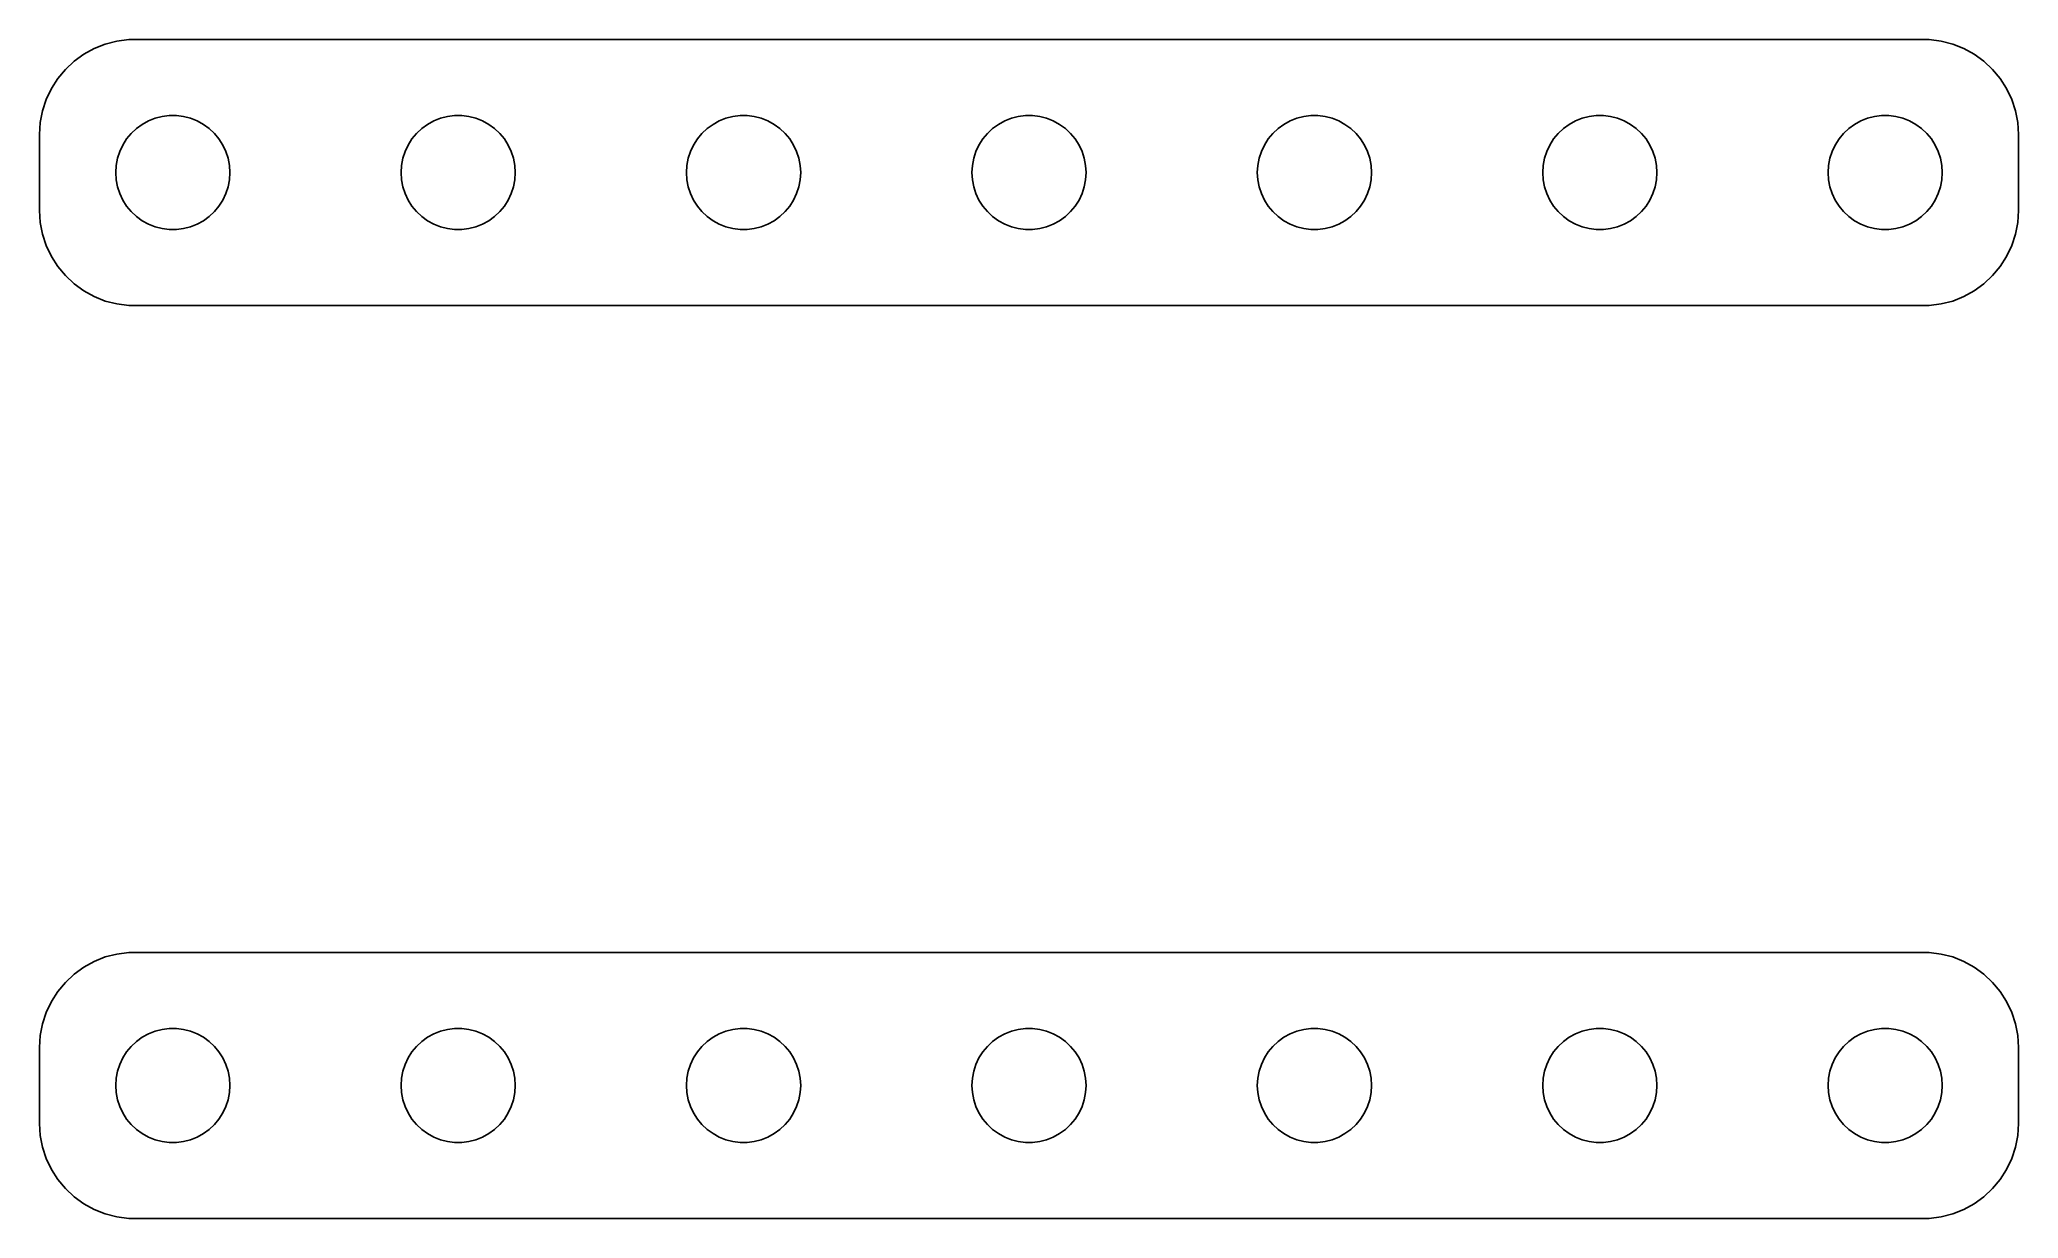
# Model space of a CAD drawing. Header units: metres. Extents: x -26 to 26, y 44.5 to 75.5.
import ezdxf

# ---------------------------------------------------------------- set-up
doc = ezdxf.new("R2010")
doc.units = ezdxf.units.M

msp = doc.modelspace()

# ---------------------------------------------------------------- linework, layer by layer
for p, q in [((-23.9684, 75.4557), (-24.2725, 75.3776)), ((-23.657, 75.4951), (-23.9684, 75.4557)), ((23.657, 75.4951), (-23.657, 75.4951)), ((23.9684, 75.4557), (23.657, 75.4951)), ((24.2725, 75.3776), (23.9684, 75.4557)), ((-25.0936, 74.9263), (-25.3224, 74.7114)), ((-24.8396, 75.1108), (-25.0936, 74.9263)), ((-24.5644, 75.2621), (-24.8396, 75.1108)), ((-24.2725, 75.3776), (-24.5644, 75.2621)), ((24.5644, 75.2621), (24.2725, 75.3776)), ((24.8396, 75.1108), (24.5644, 75.2621)), ((25.0936, 74.9263), (24.8396, 75.1108)), ((25.3224, 74.7114), (25.0936, 74.9263)), ((-25.5225, 74.4695), (-25.6908, 74.2044)), ((-25.3224, 74.7114), (-25.5225, 74.4695)), ((25.5225, 74.4695), (25.3224, 74.7114)), ((25.6908, 74.2044), (25.5225, 74.4695)), ((-25.8244, 73.9203), (-25.9214, 73.6217)), ((-25.6908, 74.2044), (-25.8244, 73.9203)), ((25.8244, 73.9203), (25.6908, 74.2044)), ((25.9214, 73.6217), (25.8244, 73.9203)), ((-25.9214, 73.6217), (-25.9803, 73.3133)), ((-23.3037, 73.2665), (-23.1387, 73.3572)), ((-23.1387, 73.3572), (-22.9635, 73.4266)), ((-22.9635, 73.4266), (-22.7811, 73.4734)), ((-22.7811, 73.4734), (-22.5942, 73.497)), ((-22.5942, 73.497), (-22.4058, 73.497)), ((-22.4058, 73.497), (-22.2189, 73.4734)), ((-22.2189, 73.4734), (-22.0365, 73.4266)), ((-22.0365, 73.4266), (-21.8613, 73.3572)), ((-21.8613, 73.3572), (-21.6963, 73.2665)), ((-15.8037, 73.2665), (-15.6387, 73.3572)), ((-15.6387, 73.3572), (-15.4635, 73.4266)), ((-15.4635, 73.4266), (-15.2811, 73.4734)), ((-15.2811, 73.4734), (-15.0942, 73.497)), ((-15.0942, 73.497), (-14.9058, 73.497)), ((-14.9058, 73.497), (-14.7189, 73.4734)), ((-14.7189, 73.4734), (-14.5365, 73.4266)), ((-14.5365, 73.4266), (-14.3613, 73.3572)), ((-14.3613, 73.3572), (-14.1963, 73.2665)), ((-8.30373, 73.2665), (-8.13866, 73.3572)), ((-8.13866, 73.3572), (-7.96352, 73.4266)), ((-7.96352, 73.4266), (-7.78107, 73.4734)), ((-7.78107, 73.4734), (-7.59418, 73.497)), ((-7.59418, 73.497), (-7.40581, 73.497)), ((-7.40581, 73.497), (-7.21892, 73.4734)), ((-7.21892, 73.4734), (-7.03647, 73.4266)), ((-7.03647, 73.4266), (-6.86133, 73.3572)), ((-6.86133, 73.3572), (-6.69626, 73.2665)), ((-0.803726, 73.2665), (-0.638657, 73.3572)), ((-0.638657, 73.3572), (-0.463516, 73.4266)), ((-0.463516, 73.4266), (-0.281067, 73.4734)), ((-0.281067, 73.4734), (-0.094177, 73.497)), ((-0.094177, 73.497), (0.094177, 73.497)), ((0.094177, 73.497), (0.281067, 73.4734)), ((0.281067, 73.4734), (0.463516, 73.4266)), ((0.463516, 73.4266), (0.638657, 73.3572)), ((0.638657, 73.3572), (0.803726, 73.2665)), ((6.69626, 73.2665), (6.86133, 73.3572)), ((6.86133, 73.3572), (7.03647, 73.4266)), ((7.03647, 73.4266), (7.21892, 73.4734)), ((7.21892, 73.4734), (7.40581, 73.497)), ((7.40581, 73.497), (7.59418, 73.497)), ((7.59418, 73.497), (7.78107, 73.4734)), ((7.78107, 73.4734), (7.96352, 73.4266)), ((7.96352, 73.4266), (8.13866, 73.3572)), ((8.13866, 73.3572), (8.30373, 73.2665)), ((14.1963, 73.2665), (14.3613, 73.3572)), ((14.3613, 73.3572), (14.5365, 73.4266)), ((14.5365, 73.4266), (14.7189, 73.4734)), ((14.7189, 73.4734), (14.9058, 73.497)), ((14.9058, 73.497), (15.0942, 73.497)), ((15.0942, 73.497), (15.2811, 73.4734)), ((15.2811, 73.4734), (15.4635, 73.4266)), ((15.4635, 73.4266), (15.6387, 73.3572)), ((15.6387, 73.3572), (15.8037, 73.2665)), ((21.6963, 73.2665), (21.8613, 73.3572)), ((21.8613, 73.3572), (22.0365, 73.4266)), ((22.0365, 73.4266), (22.2189, 73.4734)), ((22.2189, 73.4734), (22.4058, 73.497)), ((22.4058, 73.497), (22.5942, 73.497)), ((22.5942, 73.497), (22.7811, 73.4734)), ((22.7811, 73.4734), (22.9635, 73.4266)), ((22.9635, 73.4266), (23.1387, 73.3572)), ((23.1387, 73.3572), (23.3037, 73.2665)), ((25.9803, 73.3133), (25.9214, 73.6217)), ((-25.9803, 73.3133), (-26, 73)), ((-26, 73), (-26, 71)), ((-23.8145, 72.7226), (-23.7135, 72.8817)), ((-23.7135, 72.8817), (-23.5934, 73.0268)), ((-23.5934, 73.0268), (-23.4561, 73.1558)), ((-23.4561, 73.1558), (-23.3037, 73.2665)), ((-21.6963, 73.2665), (-21.5439, 73.1558)), ((-21.5439, 73.1558), (-21.4065, 73.0268)), ((-21.4065, 73.0268), (-21.2865, 72.8817)), ((-21.2865, 72.8817), (-21.1855, 72.7226)), ((-16.3145, 72.7226), (-16.2135, 72.8817)), ((-16.2135, 72.8817), (-16.0934, 73.0268)), ((-16.0934, 73.0268), (-15.9561, 73.1558)), ((-15.9561, 73.1558), (-15.8037, 73.2665)), ((-14.1963, 73.2665), (-14.0439, 73.1558)), ((-14.0439, 73.1558), (-13.9065, 73.0268)), ((-13.9065, 73.0268), (-13.7865, 72.8817)), ((-13.7865, 72.8817), (-13.6855, 72.7226)), ((-8.81445, 72.7226), (-8.71352, 72.8817)), ((-8.71352, 72.8817), (-8.59344, 73.0268)), ((-8.59344, 73.0268), (-8.45613, 73.1558)), ((-8.45613, 73.1558), (-8.30373, 73.2665)), ((-6.69626, 73.2665), (-6.54385, 73.1558)), ((-6.54385, 73.1558), (-6.40654, 73.0268)), ((-6.40654, 73.0268), (-6.28647, 72.8817)), ((-6.28647, 72.8817), (-6.18553, 72.7226)), ((-1.31445, 72.7226), (-1.21352, 72.8817)), ((-1.21352, 72.8817), (-1.09344, 73.0268)), ((-1.09344, 73.0268), (-0.956131, 73.1558)), ((-0.956131, 73.1558), (-0.803726, 73.2665)), ((0.803726, 73.2665), (0.956131, 73.1558)), ((0.956131, 73.1558), (1.09344, 73.0268)), ((1.09344, 73.0268), (1.21352, 72.8817)), ((1.21352, 72.8817), (1.31445, 72.7226)), ((6.18553, 72.7226), (6.28647, 72.8817)), ((6.28647, 72.8817), (6.40654, 73.0268)), ((6.40654, 73.0268), (6.54385, 73.1558)), ((6.54385, 73.1558), (6.69626, 73.2665)), ((8.30373, 73.2665), (8.45613, 73.1558)), ((8.45613, 73.1558), (8.59344, 73.0268)), ((8.59344, 73.0268), (8.71352, 72.8817)), ((8.71352, 72.8817), (8.81445, 72.7226)), ((13.6855, 72.7226), (13.7865, 72.8817)), ((13.7865, 72.8817), (13.9065, 73.0268)), ((13.9065, 73.0268), (14.0439, 73.1558)), ((14.0439, 73.1558), (14.1963, 73.2665)), ((15.8037, 73.2665), (15.9561, 73.1558)), ((15.9561, 73.1558), (16.0934, 73.0268)), ((16.0934, 73.0268), (16.2135, 72.8817)), ((16.2135, 72.8817), (16.3145, 72.7226)), ((21.1855, 72.7226), (21.2865, 72.8817)), ((21.2865, 72.8817), (21.4065, 73.0268)), ((21.4065, 73.0268), (21.5439, 73.1558)), ((21.5439, 73.1558), (21.6963, 73.2665)), ((23.3037, 73.2665), (23.4561, 73.1558)), ((23.4561, 73.1558), (23.5934, 73.0268)), ((23.5934, 73.0268), (23.7135, 72.8817)), ((23.7135, 72.8817), (23.8145, 72.7226)), ((26, 73), (25.9803, 73.3133)), ((26, 71), (26, 73)), ((-23.9882, 72.188), (-23.9529, 72.373)), ((-23.9529, 72.373), (-23.8947, 72.5522)), ((-23.8947, 72.5522), (-23.8145, 72.7226)), ((-21.1855, 72.7226), (-21.1053, 72.5522)), ((-21.1053, 72.5522), (-21.0471, 72.373)), ((-21.0471, 72.373), (-21.0118, 72.188)), ((-16.4882, 72.188), (-16.4529, 72.373)), ((-16.4529, 72.373), (-16.3947, 72.5522)), ((-16.3947, 72.5522), (-16.3145, 72.7226)), ((-13.6855, 72.7226), (-13.6053, 72.5522)), ((-13.6053, 72.5522), (-13.5471, 72.373)), ((-13.5471, 72.373), (-13.5118, 72.188)), ((-8.98816, 72.188), (-8.95287, 72.373)), ((-8.95287, 72.373), (-8.89465, 72.5522)), ((-8.89465, 72.5522), (-8.81445, 72.7226)), ((-6.18553, 72.7226), (-6.10533, 72.5522)), ((-6.10533, 72.5522), (-6.04712, 72.373)), ((-6.04712, 72.373), (-6.01183, 72.188)), ((-1.48816, 72.188), (-1.45287, 72.373)), ((-1.45287, 72.373), (-1.39465, 72.5522)), ((-1.39465, 72.5522), (-1.31445, 72.7226)), ((1.31445, 72.7226), (1.39465, 72.5522)), ((1.39465, 72.5522), (1.45287, 72.373)), ((1.45287, 72.373), (1.48816, 72.188)), ((6.01183, 72.188), (6.04712, 72.373)), ((6.04712, 72.373), (6.10533, 72.5522)), ((6.10533, 72.5522), (6.18553, 72.7226)), ((8.81445, 72.7226), (8.89465, 72.5522)), ((8.89465, 72.5522), (8.95287, 72.373)), ((8.95287, 72.373), (8.98816, 72.188)), ((13.5118, 72.188), (13.5471, 72.373)), ((13.5471, 72.373), (13.6053, 72.5522)), ((13.6053, 72.5522), (13.6855, 72.7226)), ((16.3145, 72.7226), (16.3947, 72.5522)), ((16.3947, 72.5522), (16.4529, 72.373)), ((16.4529, 72.373), (16.4882, 72.188)), ((21.0118, 72.188), (21.0471, 72.373)), ((21.0471, 72.373), (21.1053, 72.5522)), ((21.1053, 72.5522), (21.1855, 72.7226)), ((23.8145, 72.7226), (23.8947, 72.5522)), ((23.8947, 72.5522), (23.9529, 72.373)), ((23.9529, 72.373), (23.9882, 72.188)), ((-24, 72), (-23.9882, 72.188)), ((-23.9882, 71.812), (-24, 72)), ((-23.9529, 71.627), (-23.9882, 71.812)), ((-21.0118, 71.812), (-21.0471, 71.627)), ((-21.0118, 72.188), (-21, 72)), ((-21, 72), (-21.0118, 71.812)), ((-16.5, 72), (-16.4882, 72.188)), ((-16.4882, 71.812), (-16.5, 72)), ((-16.4529, 71.627), (-16.4882, 71.812)), ((-13.5118, 71.812), (-13.5471, 71.627)), ((-13.5118, 72.188), (-13.5, 72)), ((-13.5, 72), (-13.5118, 71.812)), ((-9, 72), (-8.98816, 72.188)), ((-8.98816, 71.812), (-9, 72)), ((-8.95287, 71.627), (-8.98816, 71.812)), ((-6.01183, 71.812), (-6.04712, 71.627)), ((-6.01183, 72.188), (-6, 72)), ((-6, 72), (-6.01183, 71.812)), ((-1.5, 72), (-1.48816, 72.188)), ((-1.48816, 71.812), (-1.5, 72)), ((-1.45287, 71.627), (-1.48816, 71.812)), ((1.48816, 71.812), (1.45287, 71.627)), ((1.48816, 72.188), (1.5, 72)), ((1.5, 72), (1.48816, 71.812)), ((6, 72), (6.01183, 72.188)), ((6.01183, 71.812), (6, 72)), ((6.04712, 71.627), (6.01183, 71.812)), ((8.98816, 71.812), (8.95287, 71.627)), ((8.98816, 72.188), (9, 72)), ((9, 72), (8.98816, 71.812)), ((13.5, 72), (13.5118, 72.188)), ((13.5118, 71.812), (13.5, 72)), ((13.5471, 71.627), (13.5118, 71.812)), ((16.4882, 71.812), (16.4529, 71.627)), ((16.4882, 72.188), (16.5, 72)), ((16.5, 72), (16.4882, 71.812)), ((21, 72), (21.0118, 72.188)), ((21.0118, 71.812), (21, 72)), ((21.0471, 71.627), (21.0118, 71.812)), ((23.9882, 71.812), (23.9529, 71.627)), ((23.9882, 72.188), (24, 72)), ((24, 72), (23.9882, 71.812)), ((-23.8947, 71.4478), (-23.9529, 71.627)), ((-23.8145, 71.2774), (-23.8947, 71.4478)), ((-23.7135, 71.1183), (-23.8145, 71.2774)), ((-21.1855, 71.2774), (-21.2865, 71.1183)), ((-21.1053, 71.4478), (-21.1855, 71.2774)), ((-21.0471, 71.627), (-21.1053, 71.4478)), ((-16.3947, 71.4478), (-16.4529, 71.627)), ((-16.3145, 71.2774), (-16.3947, 71.4478)), ((-16.2135, 71.1183), (-16.3145, 71.2774)), ((-13.6855, 71.2774), (-13.7865, 71.1183)), ((-13.6053, 71.4478), (-13.6855, 71.2774)), ((-13.5471, 71.627), (-13.6053, 71.4478)), ((-8.89465, 71.4478), (-8.95287, 71.627)), ((-8.81445, 71.2774), (-8.89465, 71.4478)), ((-8.71352, 71.1183), (-8.81445, 71.2774)), ((-6.18553, 71.2774), (-6.28647, 71.1183)), ((-6.10533, 71.4478), (-6.18553, 71.2774)), ((-6.04712, 71.627), (-6.10533, 71.4478)), ((-1.39465, 71.4478), (-1.45287, 71.627)), ((-1.31445, 71.2774), (-1.39465, 71.4478)), ((-1.21352, 71.1183), (-1.31445, 71.2774)), ((1.31445, 71.2774), (1.21352, 71.1183)), ((1.39465, 71.4478), (1.31445, 71.2774)), ((1.45287, 71.627), (1.39465, 71.4478)), ((6.10533, 71.4478), (6.04712, 71.627)), ((6.18553, 71.2774), (6.10533, 71.4478)), ((6.28647, 71.1183), (6.18553, 71.2774)), ((8.81445, 71.2774), (8.71352, 71.1183)), ((8.89465, 71.4478), (8.81445, 71.2774)), ((8.95287, 71.627), (8.89465, 71.4478)), ((13.6053, 71.4478), (13.5471, 71.627)), ((13.6855, 71.2774), (13.6053, 71.4478)), ((13.7865, 71.1183), (13.6855, 71.2774)), ((16.3145, 71.2774), (16.2135, 71.1183)), ((16.3947, 71.4478), (16.3145, 71.2774)), ((16.4529, 71.627), (16.3947, 71.4478)), ((21.1053, 71.4478), (21.0471, 71.627)), ((21.1855, 71.2774), (21.1053, 71.4478)), ((21.2865, 71.1183), (21.1855, 71.2774)), ((23.8145, 71.2774), (23.7135, 71.1183)), ((23.8947, 71.4478), (23.8145, 71.2774)), ((23.9529, 71.627), (23.8947, 71.4478)), ((-26, 71), (-25.9803, 70.6867)), ((-23.5934, 70.9732), (-23.7135, 71.1183)), ((-23.4561, 70.8442), (-23.5934, 70.9732)), ((-23.3037, 70.7335), (-23.4561, 70.8442)), ((-23.1387, 70.6428), (-23.3037, 70.7335)), ((-21.6963, 70.7335), (-21.8613, 70.6428)), ((-21.5439, 70.8442), (-21.6963, 70.7335)), ((-21.4065, 70.9732), (-21.5439, 70.8442)), ((-21.2865, 71.1183), (-21.4065, 70.9732)), ((-16.0934, 70.9732), (-16.2135, 71.1183)), ((-15.9561, 70.8442), (-16.0934, 70.9732)), ((-15.8037, 70.7335), (-15.9561, 70.8442)), ((-15.6387, 70.6428), (-15.8037, 70.7335)), ((-14.1963, 70.7335), (-14.3613, 70.6428)), ((-14.0439, 70.8442), (-14.1963, 70.7335)), ((-13.9065, 70.9732), (-14.0439, 70.8442)), ((-13.7865, 71.1183), (-13.9065, 70.9732)), ((-8.59344, 70.9732), (-8.71352, 71.1183)), ((-8.45613, 70.8442), (-8.59344, 70.9732)), ((-8.30373, 70.7335), (-8.45613, 70.8442)), ((-8.13866, 70.6428), (-8.30373, 70.7335)), ((-6.69626, 70.7335), (-6.86133, 70.6428)), ((-6.54385, 70.8442), (-6.69626, 70.7335)), ((-6.40654, 70.9732), (-6.54385, 70.8442)), ((-6.28647, 71.1183), (-6.40654, 70.9732)), ((-1.09344, 70.9732), (-1.21352, 71.1183)), ((-0.956131, 70.8442), (-1.09344, 70.9732)), ((-0.803726, 70.7335), (-0.956131, 70.8442)), ((-0.638657, 70.6428), (-0.803726, 70.7335)), ((0.803726, 70.7335), (0.638657, 70.6428)), ((0.956131, 70.8442), (0.803726, 70.7335)), ((1.09344, 70.9732), (0.956131, 70.8442)), ((1.21352, 71.1183), (1.09344, 70.9732)), ((6.40654, 70.9732), (6.28647, 71.1183)), ((6.54385, 70.8442), (6.40654, 70.9732)), ((6.69626, 70.7335), (6.54385, 70.8442)), ((6.86133, 70.6428), (6.69626, 70.7335)), ((8.30373, 70.7335), (8.13866, 70.6428)), ((8.45613, 70.8442), (8.30373, 70.7335)), ((8.59344, 70.9732), (8.45613, 70.8442)), ((8.71352, 71.1183), (8.59344, 70.9732)), ((13.9065, 70.9732), (13.7865, 71.1183)), ((14.0439, 70.8442), (13.9065, 70.9732)), ((14.1963, 70.7335), (14.0439, 70.8442)), ((14.3613, 70.6428), (14.1963, 70.7335)), ((15.8037, 70.7335), (15.6387, 70.6428)), ((15.9561, 70.8442), (15.8037, 70.7335)), ((16.0934, 70.9732), (15.9561, 70.8442)), ((16.2135, 71.1183), (16.0934, 70.9732)), ((21.4065, 70.9732), (21.2865, 71.1183)), ((21.5439, 70.8442), (21.4065, 70.9732)), ((21.6963, 70.7335), (21.5439, 70.8442)), ((21.8613, 70.6428), (21.6963, 70.7335)), ((23.3037, 70.7335), (23.1387, 70.6428)), ((23.4561, 70.8442), (23.3037, 70.7335)), ((23.5934, 70.9732), (23.4561, 70.8442)), ((23.7135, 71.1183), (23.5934, 70.9732)), ((25.9803, 70.6867), (26, 71)), ((-25.9803, 70.6867), (-25.9214, 70.3783)), ((-25.9214, 70.3783), (-25.8244, 70.0797)), ((-22.9635, 70.5734), (-23.1387, 70.6428)), ((-22.7811, 70.5266), (-22.9635, 70.5734)), ((-22.5942, 70.503), (-22.7811, 70.5266)), ((-22.4058, 70.503), (-22.5942, 70.503)), ((-22.2189, 70.5266), (-22.4058, 70.503)), ((-22.0365, 70.5734), (-22.2189, 70.5266)), ((-21.8613, 70.6428), (-22.0365, 70.5734)), ((-15.4635, 70.5734), (-15.6387, 70.6428)), ((-15.2811, 70.5266), (-15.4635, 70.5734)), ((-15.0942, 70.503), (-15.2811, 70.5266)), ((-14.9058, 70.503), (-15.0942, 70.503)), ((-14.7189, 70.5266), (-14.9058, 70.503)), ((-14.5365, 70.5734), (-14.7189, 70.5266)), ((-14.3613, 70.6428), (-14.5365, 70.5734)), ((-7.96352, 70.5734), (-8.13866, 70.6428)), ((-7.78107, 70.5266), (-7.96352, 70.5734)), ((-7.59418, 70.503), (-7.78107, 70.5266)), ((-7.40581, 70.503), (-7.59418, 70.503)), ((-7.21892, 70.5266), (-7.40581, 70.503)), ((-7.03647, 70.5734), (-7.21892, 70.5266)), ((-6.86133, 70.6428), (-7.03647, 70.5734)), ((-0.463516, 70.5734), (-0.638657, 70.6428)), ((-0.281067, 70.5266), (-0.463516, 70.5734)), ((-0.094177, 70.503), (-0.281067, 70.5266)), ((0.094177, 70.503), (-0.094177, 70.503)), ((0.281067, 70.5266), (0.094177, 70.503)), ((0.463516, 70.5734), (0.281067, 70.5266)), ((0.638657, 70.6428), (0.463516, 70.5734)), ((7.03647, 70.5734), (6.86133, 70.6428)), ((7.21892, 70.5266), (7.03647, 70.5734)), ((7.40581, 70.503), (7.21892, 70.5266)), ((7.59418, 70.503), (7.40581, 70.503)), ((7.78107, 70.5266), (7.59418, 70.503)), ((7.96352, 70.5734), (7.78107, 70.5266)), ((8.13866, 70.6428), (7.96352, 70.5734)), ((14.5365, 70.5734), (14.3613, 70.6428)), ((14.7189, 70.5266), (14.5365, 70.5734)), ((14.9058, 70.503), (14.7189, 70.5266)), ((15.0942, 70.503), (14.9058, 70.503)), ((15.2811, 70.5266), (15.0942, 70.503)), ((15.4635, 70.5734), (15.2811, 70.5266)), ((15.6387, 70.6428), (15.4635, 70.5734)), ((22.0365, 70.5734), (21.8613, 70.6428)), ((22.2189, 70.5266), (22.0365, 70.5734)), ((22.4058, 70.503), (22.2189, 70.5266)), ((22.5942, 70.503), (22.4058, 70.503)), ((22.7811, 70.5266), (22.5942, 70.503)), ((22.9635, 70.5734), (22.7811, 70.5266)), ((23.1387, 70.6428), (22.9635, 70.5734)), ((25.8244, 70.0797), (25.9214, 70.3783)), ((25.9214, 70.3783), (25.9803, 70.6867)), ((-25.8244, 70.0797), (-25.6908, 69.7956)), ((-25.6908, 69.7956), (-25.5225, 69.5305)), ((25.5225, 69.5305), (25.6908, 69.7956)), ((25.6908, 69.7956), (25.8244, 70.0797)), ((-25.5225, 69.5305), (-25.3224, 69.2886)), ((-25.3224, 69.2886), (-25.0936, 69.0737)), ((25.0936, 69.0737), (25.3224, 69.2886)), ((25.3224, 69.2886), (25.5225, 69.5305)), ((-25.0936, 69.0737), (-24.8396, 68.8892)), ((-24.8396, 68.8892), (-24.5644, 68.7379)), ((-24.5644, 68.7379), (-24.2725, 68.6224)), ((24.2725, 68.6224), (24.5644, 68.7379)), ((24.5644, 68.7379), (24.8396, 68.8892)), ((24.8396, 68.8892), (25.0936, 69.0737)), ((-24.2725, 68.6224), (-23.9684, 68.5443)), ((-23.9684, 68.5443), (-23.657, 68.5049)), ((-23.657, 68.5049), (23.657, 68.5049)), ((23.657, 68.5049), (23.9684, 68.5443)), ((23.9684, 68.5443), (24.2725, 68.6224)), ((-23.657, 51.4951), (-23.9684, 51.4557)), ((23.657, 51.4951), (-23.657, 51.4951)), ((23.9684, 51.4557), (23.657, 51.4951)), ((-24.8396, 51.1108), (-25.0936, 50.9263)), ((-24.5644, 51.2621), (-24.8396, 51.1108)), ((-24.2725, 51.3776), (-24.5644, 51.2621)), ((-23.9684, 51.4557), (-24.2725, 51.3776)), ((24.2725, 51.3776), (23.9684, 51.4557)), ((24.5644, 51.2621), (24.2725, 51.3776)), ((24.8396, 51.1108), (24.5644, 51.2621)), ((25.0936, 50.9263), (24.8396, 51.1108)), ((-25.5225, 50.4695), (-25.6908, 50.2044)), ((-25.3224, 50.7114), (-25.5225, 50.4695)), ((-25.0936, 50.9263), (-25.3224, 50.7114)), ((25.3224, 50.7114), (25.0936, 50.9263)), ((25.5225, 50.4695), (25.3224, 50.7114)), ((25.6908, 50.2044), (25.5225, 50.4695)), ((-25.8244, 49.9203), (-25.9214, 49.6217)), ((-25.6908, 50.2044), (-25.8244, 49.9203)), ((25.8244, 49.9203), (25.6908, 50.2044)), ((25.9214, 49.6217), (25.8244, 49.9203)), ((-25.9214, 49.6217), (-25.9803, 49.3133)), ((-23.1387, 49.3572), (-22.9635, 49.4266)), ((-22.9635, 49.4266), (-22.7811, 49.4734)), ((-22.7811, 49.4734), (-22.5942, 49.497)), ((-22.5942, 49.497), (-22.4058, 49.497)), ((-22.4058, 49.497), (-22.2189, 49.4734)), ((-22.2189, 49.4734), (-22.0365, 49.4266)), ((-22.0365, 49.4266), (-21.8613, 49.3572)), ((-15.6387, 49.3572), (-15.4635, 49.4266)), ((-15.4635, 49.4266), (-15.2811, 49.4734)), ((-15.2811, 49.4734), (-15.0942, 49.497)), ((-15.0942, 49.497), (-14.9058, 49.497)), ((-14.9058, 49.497), (-14.7189, 49.4734)), ((-14.7189, 49.4734), (-14.5365, 49.4266)), ((-14.5365, 49.4266), (-14.3613, 49.3572)), ((-8.13866, 49.3572), (-7.96352, 49.4266)), ((-7.96352, 49.4266), (-7.78107, 49.4734)), ((-7.78107, 49.4734), (-7.59418, 49.497)), ((-7.59418, 49.497), (-7.40581, 49.497)), ((-7.40581, 49.497), (-7.21892, 49.4734)), ((-7.21892, 49.4734), (-7.03647, 49.4266)), ((-7.03647, 49.4266), (-6.86133, 49.3572)), ((-0.638657, 49.3572), (-0.463516, 49.4266)), ((-0.463516, 49.4266), (-0.281067, 49.4734)), ((-0.281067, 49.4734), (-0.094177, 49.497)), ((-0.094177, 49.497), (0.094177, 49.497)), ((0.094177, 49.497), (0.281067, 49.4734)), ((0.281067, 49.4734), (0.463516, 49.4266)), ((0.463516, 49.4266), (0.638657, 49.3572)), ((6.86133, 49.3572), (7.03647, 49.4266)), ((7.03647, 49.4266), (7.21892, 49.4734)), ((7.21892, 49.4734), (7.40581, 49.497)), ((7.40581, 49.497), (7.59418, 49.497)), ((7.59418, 49.497), (7.78107, 49.4734)), ((7.78107, 49.4734), (7.96352, 49.4266)), ((7.96352, 49.4266), (8.13866, 49.3572)), ((14.3613, 49.3572), (14.5365, 49.4266)), ((14.5365, 49.4266), (14.7189, 49.4734)), ((14.7189, 49.4734), (14.9058, 49.497)), ((14.9058, 49.497), (15.0942, 49.497)), ((15.0942, 49.497), (15.2811, 49.4734)), ((15.2811, 49.4734), (15.4635, 49.4266)), ((15.4635, 49.4266), (15.6387, 49.3572)), ((21.8613, 49.3572), (22.0365, 49.4266)), ((22.0365, 49.4266), (22.2189, 49.4734)), ((22.2189, 49.4734), (22.4058, 49.497)), ((22.4058, 49.497), (22.5942, 49.497)), ((22.5942, 49.497), (22.7811, 49.4734)), ((22.7811, 49.4734), (22.9635, 49.4266)), ((22.9635, 49.4266), (23.1387, 49.3572)), ((25.9803, 49.3133), (25.9214, 49.6217)), ((-25.9803, 49.3133), (-26, 49)), ((-26, 49), (-26, 47)), ((-23.8145, 48.7226), (-23.7135, 48.8817)), ((-23.7135, 48.8817), (-23.5934, 49.0268)), ((-23.5934, 49.0268), (-23.4561, 49.1558)), ((-23.4561, 49.1558), (-23.3037, 49.2665)), ((-23.3037, 49.2665), (-23.1387, 49.3572)), ((-21.8613, 49.3572), (-21.6963, 49.2665)), ((-21.6963, 49.2665), (-21.5439, 49.1558)), ((-21.5439, 49.1558), (-21.4065, 49.0268)), ((-21.4065, 49.0268), (-21.2865, 48.8817)), ((-21.2865, 48.8817), (-21.1855, 48.7226)), ((-16.3145, 48.7226), (-16.2135, 48.8817)), ((-16.2135, 48.8817), (-16.0934, 49.0268)), ((-16.0934, 49.0268), (-15.9561, 49.1558)), ((-15.9561, 49.1558), (-15.8037, 49.2665)), ((-15.8037, 49.2665), (-15.6387, 49.3572)), ((-14.3613, 49.3572), (-14.1963, 49.2665)), ((-14.1963, 49.2665), (-14.0439, 49.1558)), ((-14.0439, 49.1558), (-13.9065, 49.0268)), ((-13.9065, 49.0268), (-13.7865, 48.8817)), ((-13.7865, 48.8817), (-13.6855, 48.7226)), ((-8.81445, 48.7226), (-8.71352, 48.8817)), ((-8.71352, 48.8817), (-8.59344, 49.0268)), ((-8.59344, 49.0268), (-8.45613, 49.1558)), ((-8.45613, 49.1558), (-8.30373, 49.2665)), ((-8.30373, 49.2665), (-8.13866, 49.3572)), ((-6.86133, 49.3572), (-6.69626, 49.2665)), ((-6.69626, 49.2665), (-6.54385, 49.1558)), ((-6.54385, 49.1558), (-6.40654, 49.0268)), ((-6.40654, 49.0268), (-6.28647, 48.8817)), ((-6.28647, 48.8817), (-6.18553, 48.7226)), ((-1.31445, 48.7226), (-1.21352, 48.8817)), ((-1.21352, 48.8817), (-1.09344, 49.0268)), ((-1.09344, 49.0268), (-0.956131, 49.1558)), ((-0.956131, 49.1558), (-0.803726, 49.2665)), ((-0.803726, 49.2665), (-0.638657, 49.3572)), ((0.638657, 49.3572), (0.803726, 49.2665)), ((0.803726, 49.2665), (0.956131, 49.1558)), ((0.956131, 49.1558), (1.09344, 49.0268)), ((1.09344, 49.0268), (1.21352, 48.8817)), ((1.21352, 48.8817), (1.31445, 48.7226)), ((6.18553, 48.7226), (6.28647, 48.8817)), ((6.28647, 48.8817), (6.40654, 49.0268)), ((6.40654, 49.0268), (6.54385, 49.1558)), ((6.54385, 49.1558), (6.69626, 49.2665)), ((6.69626, 49.2665), (6.86133, 49.3572)), ((8.13866, 49.3572), (8.30373, 49.2665)), ((8.30373, 49.2665), (8.45613, 49.1558)), ((8.45613, 49.1558), (8.59344, 49.0268)), ((8.59344, 49.0268), (8.71352, 48.8817)), ((8.71352, 48.8817), (8.81445, 48.7226)), ((13.6855, 48.7226), (13.7865, 48.8817)), ((13.7865, 48.8817), (13.9065, 49.0268)), ((13.9065, 49.0268), (14.0439, 49.1558)), ((14.0439, 49.1558), (14.1963, 49.2665)), ((14.1963, 49.2665), (14.3613, 49.3572)), ((15.6387, 49.3572), (15.8037, 49.2665)), ((15.8037, 49.2665), (15.9561, 49.1558)), ((15.9561, 49.1558), (16.0934, 49.0268)), ((16.0934, 49.0268), (16.2135, 48.8817)), ((16.2135, 48.8817), (16.3145, 48.7226)), ((21.1855, 48.7226), (21.2865, 48.8817)), ((21.2865, 48.8817), (21.4065, 49.0268)), ((21.4065, 49.0268), (21.5439, 49.1558)), ((21.5439, 49.1558), (21.6963, 49.2665)), ((21.6963, 49.2665), (21.8613, 49.3572)), ((23.1387, 49.3572), (23.3037, 49.2665)), ((23.3037, 49.2665), (23.4561, 49.1558)), ((23.4561, 49.1558), (23.5934, 49.0268)), ((23.5934, 49.0268), (23.7135, 48.8817)), ((23.7135, 48.8817), (23.8145, 48.7226)), ((26, 49), (25.9803, 49.3133)), ((26, 47), (26, 49)), ((-23.9882, 48.188), (-23.9529, 48.373)), ((-23.9529, 48.373), (-23.8947, 48.5522)), ((-23.8947, 48.5522), (-23.8145, 48.7226)), ((-21.1855, 48.7226), (-21.1053, 48.5522)), ((-21.1053, 48.5522), (-21.0471, 48.373)), ((-21.0471, 48.373), (-21.0118, 48.188)), ((-16.4882, 48.188), (-16.4529, 48.373)), ((-16.4529, 48.373), (-16.3947, 48.5522)), ((-16.3947, 48.5522), (-16.3145, 48.7226)), ((-13.6855, 48.7226), (-13.6053, 48.5522)), ((-13.6053, 48.5522), (-13.5471, 48.373)), ((-13.5471, 48.373), (-13.5118, 48.188)), ((-8.98816, 48.188), (-8.95287, 48.373)), ((-8.95287, 48.373), (-8.89465, 48.5522)), ((-8.89465, 48.5522), (-8.81445, 48.7226)), ((-6.18553, 48.7226), (-6.10533, 48.5522)), ((-6.10533, 48.5522), (-6.04712, 48.373)), ((-6.04712, 48.373), (-6.01183, 48.188)), ((-1.48816, 48.188), (-1.45287, 48.373)), ((-1.45287, 48.373), (-1.39465, 48.5522)), ((-1.39465, 48.5522), (-1.31445, 48.7226)), ((1.31445, 48.7226), (1.39465, 48.5522)), ((1.39465, 48.5522), (1.45287, 48.373)), ((1.45287, 48.373), (1.48816, 48.188)), ((6.01183, 48.188), (6.04712, 48.373)), ((6.04712, 48.373), (6.10533, 48.5522)), ((6.10533, 48.5522), (6.18553, 48.7226)), ((8.81445, 48.7226), (8.89465, 48.5522)), ((8.89465, 48.5522), (8.95287, 48.373)), ((8.95287, 48.373), (8.98816, 48.188)), ((13.5118, 48.188), (13.5471, 48.373)), ((13.5471, 48.373), (13.6053, 48.5522)), ((13.6053, 48.5522), (13.6855, 48.7226)), ((16.3145, 48.7226), (16.3947, 48.5522)), ((16.3947, 48.5522), (16.4529, 48.373)), ((16.4529, 48.373), (16.4882, 48.188)), ((21.0118, 48.188), (21.0471, 48.373)), ((21.0471, 48.373), (21.1053, 48.5522)), ((21.1053, 48.5522), (21.1855, 48.7226)), ((23.8145, 48.7226), (23.8947, 48.5522)), ((23.8947, 48.5522), (23.9529, 48.373)), ((23.9529, 48.373), (23.9882, 48.188)), ((-24, 48), (-23.9882, 48.188)), ((-23.9882, 47.812), (-24, 48)), ((-21.0118, 48.188), (-21, 48)), ((-21, 48), (-21.0118, 47.812)), ((-16.5, 48), (-16.4882, 48.188)), ((-16.4882, 47.812), (-16.5, 48)), ((-13.5118, 48.188), (-13.5, 48)), ((-13.5, 48), (-13.5118, 47.812)), ((-9, 48), (-8.98816, 48.188)), ((-8.98816, 47.812), (-9, 48)), ((-6.01183, 48.188), (-6, 48)), ((-6, 48), (-6.01183, 47.812)), ((-1.5, 48), (-1.48816, 48.188)), ((-1.48816, 47.812), (-1.5, 48)), ((1.48816, 48.188), (1.5, 48)), ((1.5, 48), (1.48816, 47.812)), ((6, 48), (6.01183, 48.188)), ((6.01183, 47.812), (6, 48)), ((8.98816, 48.188), (9, 48)), ((9, 48), (8.98816, 47.812)), ((13.5, 48), (13.5118, 48.188)), ((13.5118, 47.812), (13.5, 48)), ((16.4882, 48.188), (16.5, 48)), ((16.5, 48), (16.4882, 47.812)), ((21, 48), (21.0118, 48.188)), ((21.0118, 47.812), (21, 48)), ((23.9882, 48.188), (24, 48)), ((24, 48), (23.9882, 47.812)), ((-23.9529, 47.627), (-23.9882, 47.812)), ((-23.8947, 47.4478), (-23.9529, 47.627)), ((-23.8145, 47.2774), (-23.8947, 47.4478)), ((-21.1053, 47.4478), (-21.1855, 47.2774)), ((-21.0471, 47.627), (-21.1053, 47.4478)), ((-21.0118, 47.812), (-21.0471, 47.627)), ((-16.4529, 47.627), (-16.4882, 47.812)), ((-16.3947, 47.4478), (-16.4529, 47.627)), ((-16.3145, 47.2774), (-16.3947, 47.4478)), ((-13.6053, 47.4478), (-13.6855, 47.2774)), ((-13.5471, 47.627), (-13.6053, 47.4478)), ((-13.5118, 47.812), (-13.5471, 47.627)), ((-8.95287, 47.627), (-8.98816, 47.812)), ((-8.89465, 47.4478), (-8.95287, 47.627)), ((-8.81445, 47.2774), (-8.89465, 47.4478)), ((-6.10533, 47.4478), (-6.18553, 47.2774)), ((-6.04712, 47.627), (-6.10533, 47.4478)), ((-6.01183, 47.812), (-6.04712, 47.627)), ((-1.45287, 47.627), (-1.48816, 47.812)), ((-1.39465, 47.4478), (-1.45287, 47.627)), ((-1.31445, 47.2774), (-1.39465, 47.4478)), ((1.39465, 47.4478), (1.31445, 47.2774)), ((1.45287, 47.627), (1.39465, 47.4478)), ((1.48816, 47.812), (1.45287, 47.627)), ((6.04712, 47.627), (6.01183, 47.812)), ((6.10533, 47.4478), (6.04712, 47.627)), ((6.18553, 47.2774), (6.10533, 47.4478)), ((8.89465, 47.4478), (8.81445, 47.2774)), ((8.95287, 47.627), (8.89465, 47.4478)), ((8.98816, 47.812), (8.95287, 47.627)), ((13.5471, 47.627), (13.5118, 47.812)), ((13.6053, 47.4478), (13.5471, 47.627)), ((13.6855, 47.2774), (13.6053, 47.4478)), ((16.3947, 47.4478), (16.3145, 47.2774)), ((16.4529, 47.627), (16.3947, 47.4478)), ((16.4882, 47.812), (16.4529, 47.627)), ((21.0471, 47.627), (21.0118, 47.812)), ((21.1053, 47.4478), (21.0471, 47.627)), ((21.1855, 47.2774), (21.1053, 47.4478)), ((23.8947, 47.4478), (23.8145, 47.2774)), ((23.9529, 47.627), (23.8947, 47.4478)), ((23.9882, 47.812), (23.9529, 47.627)), ((-26, 47), (-25.9803, 46.6867)), ((-23.7135, 47.1183), (-23.8145, 47.2774)), ((-23.5934, 46.9732), (-23.7135, 47.1183)), ((-23.4561, 46.8442), (-23.5934, 46.9732)), ((-23.3037, 46.7335), (-23.4561, 46.8442)), ((-21.5439, 46.8442), (-21.6963, 46.7335)), ((-21.4065, 46.9732), (-21.5439, 46.8442)), ((-21.2865, 47.1183), (-21.4065, 46.9732)), ((-21.1855, 47.2774), (-21.2865, 47.1183)), ((-16.2135, 47.1183), (-16.3145, 47.2774)), ((-16.0934, 46.9732), (-16.2135, 47.1183)), ((-15.9561, 46.8442), (-16.0934, 46.9732)), ((-15.8037, 46.7335), (-15.9561, 46.8442)), ((-14.0439, 46.8442), (-14.1963, 46.7335)), ((-13.9065, 46.9732), (-14.0439, 46.8442)), ((-13.7865, 47.1183), (-13.9065, 46.9732)), ((-13.6855, 47.2774), (-13.7865, 47.1183)), ((-8.71352, 47.1183), (-8.81445, 47.2774)), ((-8.59344, 46.9732), (-8.71352, 47.1183)), ((-8.45613, 46.8442), (-8.59344, 46.9732)), ((-8.30373, 46.7335), (-8.45613, 46.8442)), ((-6.54385, 46.8442), (-6.69626, 46.7335)), ((-6.40654, 46.9732), (-6.54385, 46.8442)), ((-6.28647, 47.1183), (-6.40654, 46.9732)), ((-6.18553, 47.2774), (-6.28647, 47.1183)), ((-1.21352, 47.1183), (-1.31445, 47.2774)), ((-1.09344, 46.9732), (-1.21352, 47.1183)), ((-0.956131, 46.8442), (-1.09344, 46.9732)), ((-0.803726, 46.7335), (-0.956131, 46.8442)), ((0.956131, 46.8442), (0.803726, 46.7335)), ((1.09344, 46.9732), (0.956131, 46.8442)), ((1.21352, 47.1183), (1.09344, 46.9732)), ((1.31445, 47.2774), (1.21352, 47.1183)), ((6.28647, 47.1183), (6.18553, 47.2774)), ((6.40654, 46.9732), (6.28647, 47.1183)), ((6.54385, 46.8442), (6.40654, 46.9732)), ((6.69626, 46.7335), (6.54385, 46.8442)), ((8.45613, 46.8442), (8.30373, 46.7335)), ((8.59344, 46.9732), (8.45613, 46.8442)), ((8.71352, 47.1183), (8.59344, 46.9732)), ((8.81445, 47.2774), (8.71352, 47.1183)), ((13.7865, 47.1183), (13.6855, 47.2774)), ((13.9065, 46.9732), (13.7865, 47.1183)), ((14.0439, 46.8442), (13.9065, 46.9732)), ((14.1963, 46.7335), (14.0439, 46.8442)), ((15.9561, 46.8442), (15.8037, 46.7335)), ((16.0934, 46.9732), (15.9561, 46.8442)), ((16.2135, 47.1183), (16.0934, 46.9732)), ((16.3145, 47.2774), (16.2135, 47.1183)), ((21.2865, 47.1183), (21.1855, 47.2774)), ((21.4065, 46.9732), (21.2865, 47.1183)), ((21.5439, 46.8442), (21.4065, 46.9732)), ((21.6963, 46.7335), (21.5439, 46.8442)), ((23.4561, 46.8442), (23.3037, 46.7335)), ((23.5934, 46.9732), (23.4561, 46.8442)), ((23.7135, 47.1183), (23.5934, 46.9732)), ((23.8145, 47.2774), (23.7135, 47.1183)), ((25.9803, 46.6867), (26, 47)), ((-25.9803, 46.6867), (-25.9214, 46.3783)), ((-25.9214, 46.3783), (-25.8244, 46.0797)), ((-23.1387, 46.6428), (-23.3037, 46.7335)), ((-22.9635, 46.5734), (-23.1387, 46.6428)), ((-22.7811, 46.5266), (-22.9635, 46.5734)), ((-22.5942, 46.503), (-22.7811, 46.5266)), ((-22.4058, 46.503), (-22.5942, 46.503)), ((-22.2189, 46.5266), (-22.4058, 46.503)), ((-22.0365, 46.5734), (-22.2189, 46.5266)), ((-21.8613, 46.6428), (-22.0365, 46.5734)), ((-21.6963, 46.7335), (-21.8613, 46.6428)), ((-15.6387, 46.6428), (-15.8037, 46.7335)), ((-15.4635, 46.5734), (-15.6387, 46.6428)), ((-15.2811, 46.5266), (-15.4635, 46.5734)), ((-15.0942, 46.503), (-15.2811, 46.5266)), ((-14.9058, 46.503), (-15.0942, 46.503)), ((-14.7189, 46.5266), (-14.9058, 46.503)), ((-14.5365, 46.5734), (-14.7189, 46.5266)), ((-14.3613, 46.6428), (-14.5365, 46.5734)), ((-14.1963, 46.7335), (-14.3613, 46.6428)), ((-8.13866, 46.6428), (-8.30373, 46.7335)), ((-7.96352, 46.5734), (-8.13866, 46.6428)), ((-7.78107, 46.5266), (-7.96352, 46.5734)), ((-7.59418, 46.503), (-7.78107, 46.5266)), ((-7.40581, 46.503), (-7.59418, 46.503)), ((-7.21892, 46.5266), (-7.40581, 46.503)), ((-7.03647, 46.5734), (-7.21892, 46.5266)), ((-6.86133, 46.6428), (-7.03647, 46.5734)), ((-6.69626, 46.7335), (-6.86133, 46.6428)), ((-0.638657, 46.6428), (-0.803726, 46.7335)), ((-0.463516, 46.5734), (-0.638657, 46.6428)), ((-0.281067, 46.5266), (-0.463516, 46.5734)), ((-0.094177, 46.503), (-0.281067, 46.5266)), ((0.094177, 46.503), (-0.094177, 46.503)), ((0.281067, 46.5266), (0.094177, 46.503)), ((0.463516, 46.5734), (0.281067, 46.5266)), ((0.638657, 46.6428), (0.463516, 46.5734)), ((0.803726, 46.7335), (0.638657, 46.6428)), ((6.86133, 46.6428), (6.69626, 46.7335)), ((7.03647, 46.5734), (6.86133, 46.6428)), ((7.21892, 46.5266), (7.03647, 46.5734)), ((7.40581, 46.503), (7.21892, 46.5266)), ((7.59418, 46.503), (7.40581, 46.503)), ((7.78107, 46.5266), (7.59418, 46.503)), ((7.96352, 46.5734), (7.78107, 46.5266)), ((8.13866, 46.6428), (7.96352, 46.5734)), ((8.30373, 46.7335), (8.13866, 46.6428)), ((14.3613, 46.6428), (14.1963, 46.7335)), ((14.5365, 46.5734), (14.3613, 46.6428)), ((14.7189, 46.5266), (14.5365, 46.5734)), ((14.9058, 46.503), (14.7189, 46.5266)), ((15.0942, 46.503), (14.9058, 46.503)), ((15.2811, 46.5266), (15.0942, 46.503)), ((15.4635, 46.5734), (15.2811, 46.5266)), ((15.6387, 46.6428), (15.4635, 46.5734)), ((15.8037, 46.7335), (15.6387, 46.6428)), ((21.8613, 46.6428), (21.6963, 46.7335)), ((22.0365, 46.5734), (21.8613, 46.6428)), ((22.2189, 46.5266), (22.0365, 46.5734)), ((22.4058, 46.503), (22.2189, 46.5266)), ((22.5942, 46.503), (22.4058, 46.503)), ((22.7811, 46.5266), (22.5942, 46.503)), ((22.9635, 46.5734), (22.7811, 46.5266)), ((23.1387, 46.6428), (22.9635, 46.5734)), ((23.3037, 46.7335), (23.1387, 46.6428)), ((25.8244, 46.0797), (25.9214, 46.3783)), ((25.9214, 46.3783), (25.9803, 46.6867)), ((-25.8244, 46.0797), (-25.6908, 45.7956)), ((-25.6908, 45.7956), (-25.5225, 45.5305)), ((25.5225, 45.5305), (25.6908, 45.7956)), ((25.6908, 45.7956), (25.8244, 46.0797)), ((-25.5225, 45.5305), (-25.3224, 45.2886)), ((-25.3224, 45.2886), (-25.0936, 45.0737)), ((25.0936, 45.0737), (25.3224, 45.2886)), ((25.3224, 45.2886), (25.5225, 45.5305)), ((-25.0936, 45.0737), (-24.8396, 44.8892)), ((-24.8396, 44.8892), (-24.5644, 44.7379)), ((-24.5644, 44.7379), (-24.2725, 44.6224)), ((24.2725, 44.6224), (24.5644, 44.7379)), ((24.5644, 44.7379), (24.8396, 44.8892)), ((24.8396, 44.8892), (25.0936, 45.0737)), ((-24.2725, 44.6224), (-23.9684, 44.5443)), ((-23.9684, 44.5443), (-23.657, 44.5049)), ((-23.657, 44.5049), (23.657, 44.5049)), ((23.657, 44.5049), (23.9684, 44.5443)), ((23.9684, 44.5443), (24.2725, 44.6224))]:
    msp.add_line(p, q)

doc.saveas('drawing.dxf')
